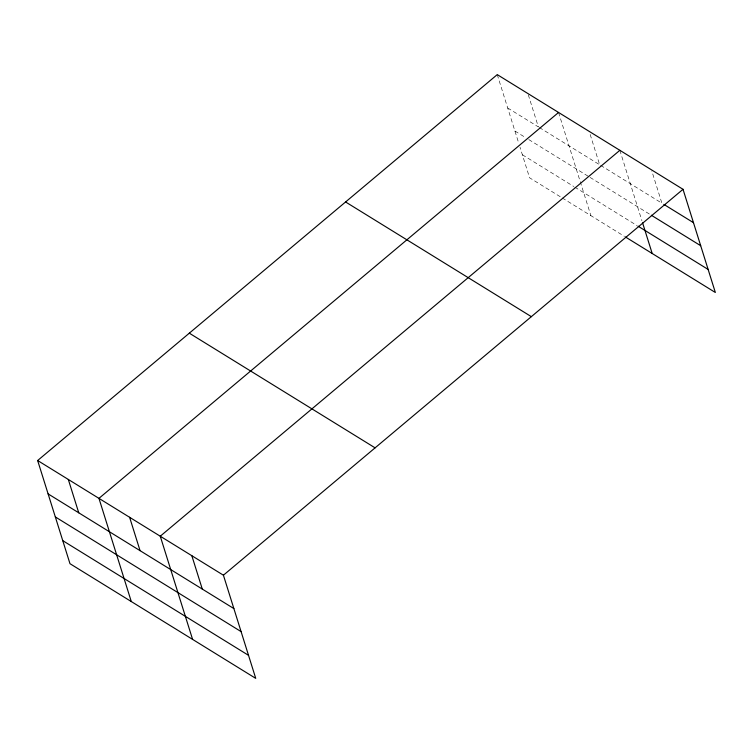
<?xml version="1.0" encoding="UTF-8"?>
<svg xmlns="http://www.w3.org/2000/svg" width="753" height="753" viewBox="0 0 753 753"><rect width="100%" height="100%" fill="white"/><g stroke="black" fill="none" stroke-linecap="round" stroke-linejoin="round"><path stroke-width="0.56" stroke-dasharray="3.77 2.82" d="M507.701 107.99L538.357 126.909L527.9 93.541M539.346 127.521L599.661 164.756L589.204 131.389M600.649 165.368L661.896 203.178L651.787 170.922M514.92 131.022L524.813 137.131M528.766 139.569L589.081 176.804M590.07 177.416L650.357 214.633M522.366 154.76L573.777 186.499M574.765 187.111L637.057 225.571M560.232 196.712L529.585 177.793L519.994 147.202M562.209 197.935L624.501 236.395M619.86 150.318L641.923 220.742M558.557 112.47L590.889 215.64M497.253 74.622L518.638 142.891"/><path stroke-width="1.13" d="M37.65 460.516L223.415 575.207L255.747 678.378L69.982 563.696L37.65 460.516L497.253 74.622L683.018 189.304L715.35 292.484L625.489 237.007M558.557 112.47L98.954 498.364L131.286 601.543M619.86 150.318L160.257 536.211L192.589 639.391M223.415 575.207L683.018 189.304M663.864 204.392L693.475 222.672M651.345 215.245L700.695 245.713M638.045 226.173L708.131 269.442M345.58 201.964L531.354 316.655M189.314 333.174L375.088 447.856M48.107 493.883L233.872 608.575M55.327 516.925L241.092 631.607M62.763 540.654L248.537 655.345M642.601 222.897L652.192 253.488M191.836 555.714L202.293 589.081M129.61 517.292L140.058 550.659M68.307 479.445L78.754 512.812"/></g></svg>
